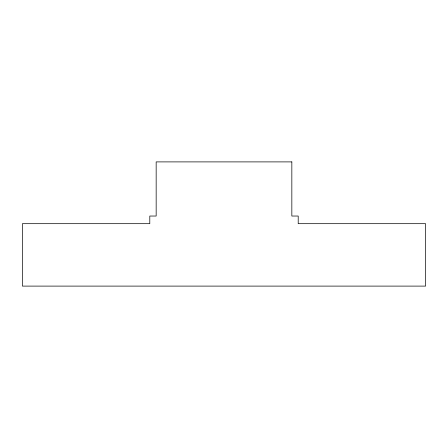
<?xml version="1.0" encoding="UTF-8"?>
<svg xmlns="http://www.w3.org/2000/svg" width="448" height="448" viewBox="0 0 448 448"><rect width="100%" height="100%" fill="white"/><g stroke="black" fill="none" stroke-linecap="round" stroke-linejoin="round"><path stroke-width="0.67" d="M291.838 161.896L156.162 161.896L156.162 216.037L149.794 216.037L149.794 223.681L22.4 223.681L22.4 286.104L425.6 286.104L425.6 223.681L298.206 223.681L298.206 216.037L291.838 216.037L291.838 161.896"/></g></svg>
